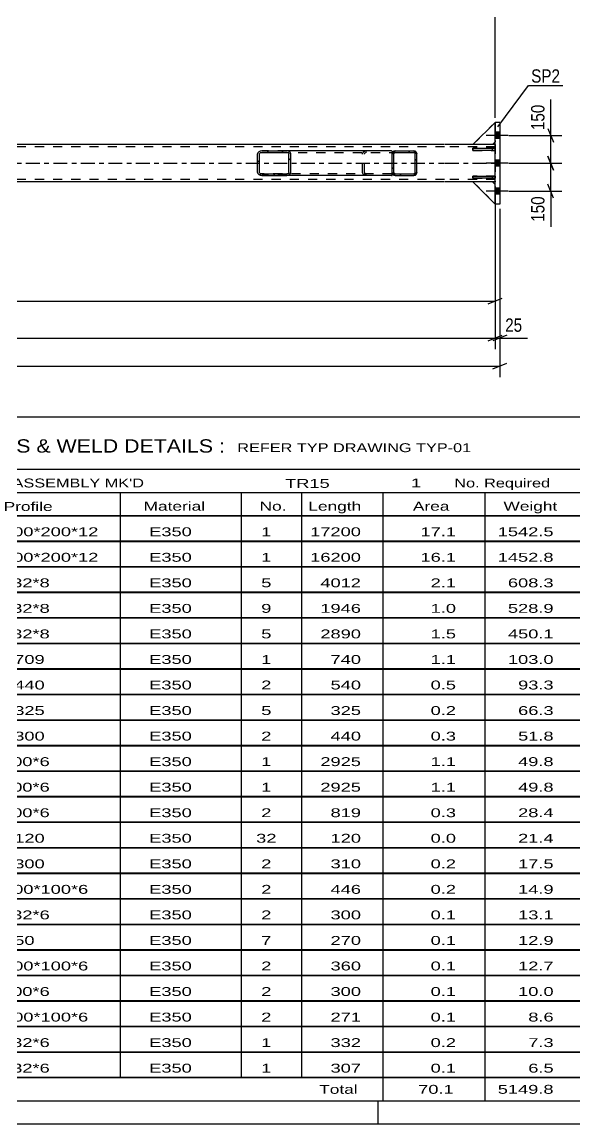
# Model space of a CAD drawing. Header units: millimetres. Extents: x -74 to 767, y -422 to 172.
# Drawn here: x 480 to 599, y -421.8 to -184.5 of the extents above; entities that cross this region are included whole.
import ezdxf

# ---------------------------------------------------------------- set-up
doc = ezdxf.new("R2010")
doc.units = ezdxf.units.MM
doc.linetypes.add('DXK_LINE_DOT2', pattern=[3.9198, 1.9599, -1.9599])
doc.linetypes.add('DXK_LINE_DOT3', pattern=[5.9187, 2.979, -0.9799, 0.9799, -0.9799])
doc.styles.add('Arial Narrow', font='ARIALN.TTF', dxfattribs={"height": 0.2})

# ---------------------------------------------------------------- blocks, each defined once
blk = doc.blocks.new('Unknown-389632863-1162')
at = {"color": 5, "linetype": 'Continuous'}
for p, q in [((-69.36, -416.78), (761.64, -416.78)), ((556.64, -421.78), (556.64, -416.78)), ((-74.36, -421.78), (766.64, -421.78))]:
    blk.add_line(p, q, dxfattribs=at)
blk = doc.blocks.new('Unknown-389632863-44793')
at = {"color": 7, "linetype": 'Continuous'}
for p, q in [((441.64, -269.53), (601.64, -269.53)), ((441.64, -280.78), (441.64, -269.53)), ((601.64, -269.53), (601.64, -280.78)), ((441.64, -280.78), (601.64, -280.78)), ((441.64, -280.78), (441.64, -285.78)), ((601.64, -280.78), (601.64, -285.78)), ((441.64, -285.78), (601.64, -285.78)), ((441.64, -285.78), (441.64, -290.78)), ((465.64, -285.78), (465.64, -290.78)), ((501.14, -285.78), (501.14, -290.78)), ((527.14, -285.78), (527.14, -290.78)), ((540.14, -285.78), (540.14, -290.78)), ((557.64, -285.78), (557.64, -290.78)), ((579.64, -285.78), (579.64, -290.78)), ((601.64, -285.78), (601.64, -290.78)), ((441.64, -290.78), (601.64, -290.78)), ((441.64, -290.83), (441.64, -296.23)), ((441.64, -290.83), (601.64, -290.83)), ((465.64, -290.78), (465.64, -296.28)), ((501.14, -290.78), (501.14, -296.28)), ((527.14, -290.78), (527.14, -296.28)), ((540.14, -290.78), (540.14, -296.28)), ((557.64, -290.78), (557.64, -296.28)), ((579.64, -290.78), (579.64, -296.28)), ((601.64, -290.83), (601.64, -296.23)), ((441.64, -296.23), (601.64, -296.23)), ((441.64, -296.33), (441.64, -301.73)), ((441.64, -296.33), (601.64, -296.33)), ((465.64, -296.28), (465.64, -301.78)), ((501.14, -296.28), (501.14, -301.78)), ((527.14, -296.28), (527.14, -301.78)), ((540.14, -296.28), (540.14, -301.78)), ((557.64, -296.28), (557.64, -301.78)), ((579.64, -296.28), (579.64, -301.78)), ((601.64, -296.33), (601.64, -301.73)), ((441.64, -301.73), (601.64, -301.73)), ((441.64, -301.83), (441.64, -307.23)), ((441.64, -301.83), (601.64, -301.83)), ((465.64, -301.78), (465.64, -307.28)), ((501.14, -301.78), (501.14, -307.28)), ((527.14, -301.78), (527.14, -307.28)), ((540.14, -301.78), (540.14, -307.28)), ((557.64, -301.78), (557.64, -307.28)), ((579.64, -301.78), (579.64, -307.28)), ((601.64, -301.83), (601.64, -307.23)), ((441.64, -307.23), (601.64, -307.23)), ((441.64, -307.33), (441.64, -312.73)), ((441.64, -307.33), (601.64, -307.33)), ((465.64, -307.28), (465.64, -312.78)), ((501.14, -307.28), (501.14, -312.78)), ((527.14, -307.28), (527.14, -312.78)), ((540.14, -307.28), (540.14, -312.78)), ((557.64, -307.28), (557.64, -312.78)), ((579.64, -307.28), (579.64, -312.78)), ((601.64, -307.33), (601.64, -312.73)), ((441.64, -312.73), (601.64, -312.73)), ((441.64, -312.83), (441.64, -318.23)), ((441.64, -312.83), (601.64, -312.83)), ((465.64, -312.78), (465.64, -318.28)), ((501.14, -312.78), (501.14, -318.28)), ((527.14, -312.78), (527.14, -318.28)), ((540.14, -312.78), (540.14, -318.28)), ((557.64, -312.78), (557.64, -318.28)), ((579.64, -312.78), (579.64, -318.28)), ((601.64, -312.83), (601.64, -318.23)), ((441.64, -318.23), (601.64, -318.23)), ((441.64, -318.33), (441.64, -323.73)), ((441.64, -318.33), (601.64, -318.33)), ((465.64, -318.28), (465.64, -323.78)), ((501.14, -318.28), (501.14, -323.78)), ((527.14, -318.28), (527.14, -323.78)), ((540.14, -318.28), (540.14, -323.78)), ((557.64, -318.28), (557.64, -323.78)), ((579.64, -318.28), (579.64, -323.78)), ((601.64, -318.33), (601.64, -323.73)), ((441.64, -323.73), (601.64, -323.73)), ((441.64, -323.83), (441.64, -329.23)), ((441.64, -323.83), (601.64, -323.83)), ((465.64, -323.78), (465.64, -329.28)), ((501.14, -323.78), (501.14, -329.28)), ((527.14, -323.78), (527.14, -329.28)), ((540.14, -323.78), (540.14, -329.28)), ((557.64, -323.78), (557.64, -329.28)), ((579.64, -323.78), (579.64, -329.28)), ((601.64, -323.83), (601.64, -329.23)), ((441.64, -329.23), (601.64, -329.23)), ((441.64, -329.33), (441.64, -334.73)), ((441.64, -329.33), (601.64, -329.33)), ((465.64, -329.28), (465.64, -334.78)), ((501.14, -329.28), (501.14, -334.78)), ((527.14, -329.28), (527.14, -334.78)), ((540.14, -329.28), (540.14, -334.78)), ((557.64, -329.28), (557.64, -334.78)), ((579.64, -329.28), (579.64, -334.78)), ((601.64, -329.33), (601.64, -334.73)), ((441.64, -334.73), (601.64, -334.73)), ((441.64, -334.83), (441.64, -340.23)), ((441.64, -334.83), (601.64, -334.83)), ((465.64, -334.78), (465.64, -340.28)), ((501.14, -334.78), (501.14, -340.28)), ((527.14, -334.78), (527.14, -340.28)), ((540.14, -334.78), (540.14, -340.28)), ((557.64, -334.78), (557.64, -340.28)), ((579.64, -334.78), (579.64, -340.28)), ((601.64, -334.83), (601.64, -340.23)), ((441.64, -340.23), (601.64, -340.23)), ((441.64, -340.33), (441.64, -345.73)), ((441.64, -340.33), (601.64, -340.33)), ((465.64, -340.28), (465.64, -345.78)), ((501.14, -340.28), (501.14, -345.78)), ((527.14, -340.28), (527.14, -345.78)), ((540.14, -340.28), (540.14, -345.78)), ((557.64, -340.28), (557.64, -345.78)), ((579.64, -340.28), (579.64, -345.78)), ((601.64, -340.33), (601.64, -345.73)), ((441.64, -345.73), (601.64, -345.73)), ((441.64, -345.83), (441.64, -351.23)), ((441.64, -345.83), (601.64, -345.83)), ((465.64, -345.78), (465.64, -351.28)), ((501.14, -345.78), (501.14, -351.28)), ((527.14, -345.78), (527.14, -351.28)), ((540.14, -345.78), (540.14, -351.28)), ((557.64, -345.78), (557.64, -351.28)), ((579.64, -345.78), (579.64, -351.28)), ((601.64, -345.83), (601.64, -351.23)), ((441.64, -351.23), (601.64, -351.23)), ((441.64, -351.33), (441.64, -356.73)), ((441.64, -351.33), (601.64, -351.33)), ((465.64, -351.28), (465.64, -356.78)), ((501.14, -351.28), (501.14, -356.78)), ((527.14, -351.28), (527.14, -356.78)), ((540.14, -351.28), (540.14, -356.78)), ((557.64, -351.28), (557.64, -356.78)), ((579.64, -351.28), (579.64, -356.78)), ((601.64, -351.33), (601.64, -356.73)), ((441.64, -356.73), (601.64, -356.73)), ((441.64, -356.83), (441.64, -362.23)), ((441.64, -356.83), (601.64, -356.83)), ((465.64, -356.78), (465.64, -362.28)), ((501.14, -356.78), (501.14, -362.28)), ((527.14, -356.78), (527.14, -362.28)), ((540.14, -356.78), (540.14, -362.28)), ((557.64, -356.78), (557.64, -362.28)), ((579.64, -356.78), (579.64, -362.28)), ((601.64, -356.83), (601.64, -362.23)), ((441.64, -362.23), (601.64, -362.23)), ((441.64, -362.33), (441.64, -367.73)), ((441.64, -362.33), (601.64, -362.33)), ((465.64, -362.28), (465.64, -367.78)), ((501.14, -362.28), (501.14, -367.78)), ((527.14, -362.28), (527.14, -367.78)), ((540.14, -362.28), (540.14, -367.78)), ((557.64, -362.28), (557.64, -367.78)), ((579.64, -362.28), (579.64, -367.78)), ((601.64, -362.33), (601.64, -367.73)), ((441.64, -367.73), (601.64, -367.73)), ((441.64, -367.83), (441.64, -373.23)), ((441.64, -367.83), (601.64, -367.83)), ((465.64, -367.78), (465.64, -373.28)), ((501.14, -367.78), (501.14, -373.28)), ((527.14, -367.78), (527.14, -373.28)), ((540.14, -367.78), (540.14, -373.28)), ((557.64, -367.78), (557.64, -373.28)), ((579.64, -367.78), (579.64, -373.28)), ((601.64, -367.83), (601.64, -373.23)), ((441.64, -373.23), (601.64, -373.23)), ((441.64, -373.33), (441.64, -378.73)), ((441.64, -373.33), (601.64, -373.33)), ((465.64, -373.28), (465.64, -378.78)), ((501.14, -373.28), (501.14, -378.78)), ((527.14, -373.28), (527.14, -378.78)), ((540.14, -373.28), (540.14, -378.78)), ((557.64, -373.28), (557.64, -378.78)), ((579.64, -373.28), (579.64, -378.78)), ((601.64, -373.33), (601.64, -378.73)), ((441.64, -378.73), (601.64, -378.73)), ((441.64, -378.83), (441.64, -384.23)), ((441.64, -378.83), (601.64, -378.83)), ((465.64, -378.78), (465.64, -384.28)), ((501.14, -378.78), (501.14, -384.28)), ((527.14, -378.78), (527.14, -384.28)), ((540.14, -378.78), (540.14, -384.28)), ((557.64, -378.78), (557.64, -384.28)), ((579.64, -378.78), (579.64, -384.28)), ((601.64, -378.83), (601.64, -384.23)), ((441.64, -384.23), (601.64, -384.23)), ((441.64, -384.33), (441.64, -389.73)), ((441.64, -384.33), (601.64, -384.33)), ((465.64, -384.28), (465.64, -389.78)), ((501.14, -384.28), (501.14, -389.78)), ((527.14, -384.28), (527.14, -389.78)), ((540.14, -384.28), (540.14, -389.78)), ((557.64, -384.28), (557.64, -389.78)), ((579.64, -384.28), (579.64, -389.78)), ((601.64, -384.33), (601.64, -389.73)), ((441.64, -389.73), (601.64, -389.73)), ((441.64, -389.83), (441.64, -395.23)), ((441.64, -389.83), (601.64, -389.83)), ((465.64, -389.78), (465.64, -395.28)), ((501.14, -389.78), (501.14, -395.28)), ((527.14, -389.78), (527.14, -395.28)), ((540.14, -389.78), (540.14, -395.28)), ((557.64, -389.78), (557.64, -395.28)), ((579.64, -389.78), (579.64, -395.28)), ((601.64, -389.83), (601.64, -395.23)), ((441.64, -395.23), (601.64, -395.23)), ((441.64, -395.33), (441.64, -400.73)), ((441.64, -395.33), (601.64, -395.33)), ((465.64, -395.28), (465.64, -400.78)), ((501.14, -395.28), (501.14, -400.78)), ((527.14, -395.28), (527.14, -400.78)), ((540.14, -395.28), (540.14, -400.78)), ((557.64, -395.28), (557.64, -400.78)), ((579.64, -395.28), (579.64, -400.78)), ((601.64, -395.33), (601.64, -400.73)), ((441.64, -400.73), (601.64, -400.73)), ((441.64, -400.83), (441.64, -406.23)), ((441.64, -400.83), (601.64, -400.83)), ((465.64, -400.78), (465.64, -406.28)), ((501.14, -400.78), (501.14, -406.28)), ((527.14, -400.78), (527.14, -406.28)), ((540.14, -400.78), (540.14, -406.28)), ((557.64, -400.78), (557.64, -406.28)), ((579.64, -400.78), (579.64, -406.28)), ((601.64, -400.83), (601.64, -406.23)), ((441.64, -406.23), (601.64, -406.23)), ((441.64, -406.33), (441.64, -411.73)), ((441.64, -406.33), (601.64, -406.33)), ((465.64, -406.28), (465.64, -411.78)), ((501.14, -406.28), (501.14, -411.78)), ((527.14, -406.28), (527.14, -411.78)), ((540.14, -406.28), (540.14, -411.78)), ((557.64, -406.28), (557.64, -411.78)), ((579.64, -406.28), (579.64, -411.78)), ((601.64, -406.33), (601.64, -411.73)), ((441.64, -411.73), (601.64, -411.73)), ((441.64, -411.78), (601.64, -411.78)), ((441.64, -411.78), (441.64, -416.78)), ((557.64, -411.78), (557.64, -416.78)), ((579.64, -411.78), (579.64, -416.78)), ((601.64, -411.78), (601.64, -416.78)), ((441.64, -416.78), (601.64, -416.78))]:
    blk.add_line(p, q, dxfattribs=at)
at = {"color": 7, "style": 'Arial Narrow'}
for s, height, width, p in [('GENERAL NOTES & WELD DETAILS :', 2.8633, 1.4, (442.79, -277.22)), ('REFER TYP DRAWING TYP-01', 1.9089, 1.6, (526.34, -277.12)), ("MATERIAL LIST FOR ASSEMBLY MK'D", 1.9089, 1.6, (442.79, -284.72)), ('TR15', 1.909, 1.794707, (536.63, -284.81)), ('1', 1.91, 1.794707, (563.72, -284.72)), ('No. Required', 1.9089, 1.6, (573.05, -284.72)), ('Mark', 1.909, 1.7, (442.97, -289.78)), ('Profile', 1.909, 1.7, (476.05, -289.78)), ('Material', 1.909, 1.7, (506.18, -289.72)), ('No.', 1.909, 1.7, (531.14, -289.72)), ('Length', 1.909, 1.7, (541.64, -289.72)), ('Area', 1.909, 1.7, (564.14, -289.72)), ('Weight', 1.909, 1.7, (583.64, -289.72))]:
    blk.add_text(s, height=height, dxfattribs=dict(at, width=width)).set_placement(p)
at = {"color": 7, "linetype": 'Continuous', "style": 'Arial Narrow'}
for s, height, width, p in [('BC108', 1.909, 1.794707, (443.14, -295.22)), ('RHS300*200*12', 1.9089, 1.794707, (467.64, -295.22)), ('E350', 1.909, 1.794707, (507.38, -295.22)), ('1', 1.91, 1.794707, (531.49, -295.22)), ('17200', 1.909, 1.794707, (542.03, -295.22)), ('17.1', 1.909, 1.794707, (565.77, -295.22)), ('1542.5', 1.909, 1.794707, (582.4, -295.22)), ('TR15', 1.909, 1.794707, (443.14, -300.72)), ('RHS300*200*12', 1.9089, 1.794707, (467.64, -300.72)), ('E350', 1.909, 1.794707, (507.38, -300.72)), ('1', 1.91, 1.794707, (531.49, -300.72)), ('16200', 1.909, 1.794707, (542.03, -300.72)), ('16.1', 1.909, 1.794707, (565.77, -300.72)), ('1452.8', 1.909, 1.794707, (582.4, -300.72)), ('M28', 1.909, 1.794707, (443.14, -306.22)), ('SHS132*8', 1.909, 1.794707, (467.64, -306.22)), ('E350', 1.909, 1.794707, (507.38, -306.22)), ('5', 1.91, 1.794707, (531.49, -306.22)), ('4012', 1.909, 1.794707, (544.22, -306.22)), ('2.1', 1.909, 1.794707, (567.95, -306.22)), ('608.3', 1.909, 1.794707, (584.59, -306.22)), ('M29', 1.909, 1.794707, (443.14, -311.72)), ('SHS132*8', 1.909, 1.794707, (467.64, -311.72)), ('E350', 1.909, 1.794707, (507.38, -311.72)), ('9', 1.91, 1.794707, (531.49, -311.72)), ('1946', 1.909, 1.794707, (544.22, -311.72)), ('1.0', 1.909, 1.794707, (567.95, -311.72)), ('528.9', 1.909, 1.794707, (584.59, -311.72)), ('M190', 1.909, 1.794707, (443.14, -317.22)), ('SHS132*8', 1.909, 1.794707, (467.64, -317.22)), ('E350', 1.909, 1.794707, (507.38, -317.22)), ('5', 1.91, 1.794707, (531.49, -317.22)), ('2890', 1.909, 1.794707, (544.22, -317.22)), ('1.5', 1.909, 1.794707, (567.95, -317.22)), ('450.1', 1.909, 1.794707, (584.59, -317.22)), ('P27', 1.909, 1.794707, (443.14, -322.72)), ('PL25*709', 1.909, 1.794707, (467.64, -322.72)), ('E350', 1.909, 1.794707, (507.38, -322.72)), ('1', 1.91, 1.794707, (531.49, -322.72)), ('740', 1.909, 1.794707, (546.41, -322.72)), ('1.1', 1.909, 1.794707, (567.95, -322.72)), ('103.0', 1.909, 1.794707, (584.59, -322.72)), ('SP2', 1.909, 1.794707, (443.14, -328.22)), ('PL25*440', 1.909, 1.794707, (467.64, -328.22)), ('E350', 1.909, 1.794707, (507.38, -328.22)), ('2', 1.91, 1.794707, (531.49, -328.22)), ('540', 1.909, 1.794707, (546.41, -328.22)), ('0.5', 1.909, 1.794707, (567.95, -328.22)), ('93.3', 1.909, 1.794707, (586.78, -328.22)), ('SP4', 1.909, 1.794707, (443.14, -333.72)), ('PL16*325', 1.909, 1.794707, (467.64, -333.72)), ('E350', 1.909, 1.794707, (507.38, -333.72)), ('5', 1.91, 1.794707, (531.49, -333.72)), ('325', 1.909, 1.794707, (546.41, -333.72)), ('0.2', 1.909, 1.794707, (567.95, -333.72)), ('66.3', 1.909, 1.794707, (586.78, -333.72)), ('SP1', 1.909, 1.794707, (443.14, -339.22)), ('PL25*300', 1.909, 1.794707, (467.64, -339.22)), ('E350', 1.909, 1.794707, (507.38, -339.22)), ('2', 1.91, 1.794707, (531.49, -339.22)), ('440', 1.909, 1.794707, (546.41, -339.22)), ('0.3', 1.909, 1.794707, (567.95, -339.22)), ('51.8', 1.909, 1.794707, (586.78, -339.22)), ('M1285', 1.909, 1.794707, (443.14, -344.72)), ('SHS100*6', 1.909, 1.794707, (467.64, -344.72)), ('E350', 1.909, 1.794707, (507.38, -344.72)), ('1', 1.91, 1.794707, (531.49, -344.72)), ('2925', 1.909, 1.794707, (544.22, -344.72)), ('1.1', 1.909, 1.794707, (567.95, -344.72)), ('49.8', 1.909, 1.794707, (586.78, -344.72)), ('M1297', 1.909, 1.794707, (443.14, -350.22)), ('SHS100*6', 1.909, 1.794707, (467.64, -350.22)), ('E350', 1.909, 1.794707, (507.38, -350.22)), ('1', 1.91, 1.794707, (531.49, -350.22)), ('2925', 1.909, 1.794707, (544.22, -350.22)), ('1.1', 1.909, 1.794707, (567.95, -350.22)), ('49.8', 1.909, 1.794707, (586.78, -350.22)), ('TC548', 1.909, 1.794707, (443.14, -355.72)), ('SHS100*6', 1.909, 1.794707, (467.64, -355.72)), ('E350', 1.909, 1.794707, (507.38, -355.72)), ('2', 1.91, 1.794707, (531.49, -355.72)), ('819', 1.909, 1.794707, (546.41, -355.72)), ('0.3', 1.909, 1.794707, (567.95, -355.72)), ('28.4', 1.909, 1.794707, (586.78, -355.72)), ('ST4', 1.909, 1.794707, (443.14, -361.22)), ('PL12*120', 1.909, 1.794707, (467.64, -361.22)), ('E350', 1.909, 1.794707, (507.38, -361.22)), ('32', 1.909, 1.794707, (530.4, -361.22)), ('120', 1.909, 1.794707, (546.41, -361.22)), ('0.0', 1.909, 1.794707, (567.95, -361.22)), ('21.4', 1.909, 1.794707, (586.78, -361.22)), ('PL581', 1.909, 1.794707, (443.14, -366.72)), ('PL12*300', 1.909, 1.794707, (467.64, -366.72)), ('E350', 1.909, 1.794707, (507.38, -366.72)), ('2', 1.91, 1.794707, (531.49, -366.72)), ('310', 1.909, 1.794707, (546.41, -366.72)), ('0.2', 1.909, 1.794707, (567.95, -366.72)), ('17.5', 1.909, 1.794707, (586.78, -366.72)), ('M1487', 1.909, 1.794707, (443.14, -372.22)), ('RHS100*100*6', 1.9089, 1.794707, (467.64, -372.22)), ('E350', 1.909, 1.794707, (507.38, -372.22)), ('2', 1.91, 1.794707, (531.49, -372.22)), ('446', 1.909, 1.794707, (546.41, -372.22)), ('0.2', 1.909, 1.794707, (567.95, -372.22)), ('14.9', 1.909, 1.794707, (586.78, -372.22)), ('BC35', 1.909, 1.794707, (443.14, -377.72)), ('SHS132*6', 1.909, 1.794707, (467.64, -377.72)), ('E350', 1.909, 1.794707, (507.38, -377.72)), ('2', 1.91, 1.794707, (531.49, -377.72)), ('300', 1.909, 1.794707, (546.41, -377.72)), ('0.1', 1.909, 1.794707, (567.95, -377.72)), ('13.1', 1.909, 1.794707, (586.78, -377.72)), ('ST20', 1.909, 1.794707, (443.14, -383.22)), ('PL8*150', 1.909, 1.794707, (467.64, -383.22)), ('E350', 1.909, 1.794707, (507.38, -383.22)), ('7', 1.91, 1.794707, (531.49, -383.22)), ('270', 1.909, 1.794707, (546.41, -383.22)), ('0.1', 1.909, 1.794707, (567.95, -383.22)), ('12.9', 1.909, 1.794707, (586.78, -383.22)), ('M1485', 1.909, 1.794707, (443.14, -388.72)), ('RHS100*100*6', 1.9089, 1.794707, (467.64, -388.72)), ('E350', 1.909, 1.794707, (507.38, -388.72)), ('2', 1.91, 1.794707, (531.49, -388.72)), ('360', 1.909, 1.794707, (546.41, -388.72)), ('0.1', 1.909, 1.794707, (567.95, -388.72)), ('12.7', 1.909, 1.794707, (586.78, -388.72)), ('TC45', 1.909, 1.794707, (443.14, -394.22)), ('SHS100*6', 1.909, 1.794707, (467.64, -394.22)), ('E350', 1.909, 1.794707, (507.38, -394.22)), ('2', 1.91, 1.794707, (531.49, -394.22)), ('300', 1.909, 1.794707, (546.41, -394.22)), ('0.1', 1.909, 1.794707, (567.95, -394.22)), ('10.0', 1.909, 1.794707, (586.78, -394.22)), ('M1436', 1.909, 1.794707, (443.14, -399.72)), ('RHS100*100*6', 1.9089, 1.794707, (467.64, -399.72)), ('E350', 1.909, 1.794707, (507.38, -399.72)), ('2', 1.91, 1.794707, (531.49, -399.72)), ('271', 1.909, 1.794707, (546.41, -399.72)), ('0.1', 1.909, 1.794707, (567.95, -399.72)), ('8.6', 1.909, 1.794707, (588.97, -399.72)), ('BC149', 1.909, 1.794707, (443.14, -405.22)), ('SHS132*6', 1.909, 1.794707, (467.64, -405.22)), ('E350', 1.909, 1.794707, (507.38, -405.22)), ('1', 1.91, 1.794707, (531.49, -405.22)), ('332', 1.909, 1.794707, (546.41, -405.22)), ('0.2', 1.909, 1.794707, (567.95, -405.22)), ('7.3', 1.909, 1.794707, (588.97, -405.22)), ('BC150', 1.909, 1.794707, (443.14, -410.72)), ('SHS132*6', 1.909, 1.794707, (467.64, -410.72)), ('E350', 1.909, 1.794707, (507.38, -410.72)), ('1', 1.91, 1.794707, (531.49, -410.72)), ('307', 1.909, 1.794707, (546.41, -410.72)), ('0.1', 1.909, 1.794707, (567.95, -410.72)), ('6.5', 1.909, 1.794707, (588.97, -410.72)), ('Total', 1.909, 1.7, (543.97, -415.28)), ('70.1', 1.909, 1.794707, (565.28, -415.28)), ('5149.8', 1.909, 1.794707, (582.4, -415.28))]:
    blk.add_text(s, height=height, dxfattribs=dict(at, width=width)).set_placement(p)
blk = doc.blocks.new('Part-389632863-19082 - 19064')
at = {"linetype": 'Continuous'}
h = blk.add_hatch(dxfattribs=at)
h.set_pattern_fill('', scale=0.7, style=0, pattern_type=0)
h.set_pattern_definition([(45, (564.5793, -217.4973), (-1.57154, 1.57154), [])])
h.paths.add_polyline_path([(564.33, -217.55), (564.58, -217.5), (564.79, -217.36), (564.93, -217.15), (564.97, -216.91), (564.97, -212.91), (564.93, -212.66), (564.79, -212.45), (564.58, -212.31), (564.33, -212.27), (560.33, -212.27), (560.09, -212.31), (559.88, -212.45), (559.74, -212.66), (559.69, -212.91), (559.69, -216.91), (559.74, -217.15), (559.88, -217.36), (560.09, -217.5), (560.33, -217.55)])
h.paths.add_polyline_path([(560.21, -217.2), (560.11, -217.13), (560.04, -217.03), (560.01, -216.91), (560.01, -212.91), (560.04, -212.78), (560.11, -212.68), (560.21, -212.61), (560.33, -212.59), (564.33, -212.59), (564.46, -212.61), (564.56, -212.68), (564.63, -212.78), (564.65, -212.91), (564.65, -216.91), (564.63, -217.03), (564.56, -217.13), (564.46, -217.2), (564.33, -217.23), (560.33, -217.23)])
at = {"color": 7, "linetype": 'DXK_LINE_DOT2'}
for p, q in [((559.69, -212.91), (559.74, -212.66)), ((559.69, -216.91), (559.69, -212.91)), ((560.04, -212.78), (560.01, -212.91)), ((560.01, -216.91), (560.01, -212.91)), ((560.09, -212.31), (560.33, -212.27)), ((560.33, -212.59), (560.21, -212.61)), ((560.33, -212.27), (564.33, -212.27)), ((560.33, -212.59), (564.33, -212.59)), ((564.33, -212.27), (564.58, -212.31)), ((564.46, -212.61), (564.33, -212.59)), ((564.65, -212.91), (564.63, -212.78)), ((564.65, -216.91), (564.65, -212.91)), ((564.93, -212.66), (564.97, -212.91)), ((564.97, -216.91), (564.97, -212.91)), ((559.74, -217.15), (559.69, -216.91)), ((560.01, -216.91), (560.04, -217.03)), ((560.33, -217.55), (560.09, -217.5)), ((560.21, -217.2), (560.33, -217.23)), ((560.33, -217.23), (564.33, -217.23)), ((560.33, -217.55), (564.33, -217.55)), ((564.33, -217.23), (564.46, -217.2)), ((564.58, -217.5), (564.33, -217.55)), ((564.63, -217.03), (564.65, -216.91)), ((564.97, -216.91), (564.93, -217.15))]:
    blk.add_line(p, q, dxfattribs=at)
at = {"color": 2, "linetype": 'Continuous'}
for p, q in [((559.74, -212.66), (559.69, -212.91)), ((559.69, -216.91), (559.69, -212.91)), ((560.01, -212.91), (560.04, -212.78)), ((560.01, -216.91), (560.01, -212.91)), ((560.33, -212.27), (560.09, -212.31)), ((560.21, -212.61), (560.33, -212.59)), ((560.33, -212.27), (564.33, -212.27)), ((560.33, -212.59), (564.33, -212.59)), ((564.58, -212.31), (564.33, -212.27)), ((564.33, -212.59), (564.46, -212.61)), ((564.63, -212.78), (564.65, -212.91)), ((564.65, -216.91), (564.65, -212.91)), ((564.97, -212.91), (564.93, -212.66)), ((564.97, -216.91), (564.97, -212.91)), ((559.69, -216.91), (559.74, -217.15)), ((560.04, -217.03), (560.01, -216.91)), ((560.09, -217.5), (560.33, -217.55)), ((560.33, -217.23), (560.21, -217.2)), ((560.33, -217.23), (564.33, -217.23)), ((560.33, -217.55), (564.33, -217.55)), ((564.46, -217.2), (564.33, -217.23)), ((564.33, -217.55), (564.58, -217.5)), ((564.65, -216.91), (564.63, -217.03)), ((564.93, -217.15), (564.97, -216.91))]:
    blk.add_line(p, q, dxfattribs=at)
at = {"color": 7, "linetype": 'DXK_LINE_DOT2'}
for centre, radius, start, end in [((560.33, -212.91), 0.64, 112.5, 157.5), ((560.33, -212.91), 0.32, 112.5, 157.5), ((564.33, -212.91), 0.32, 22.5, 67.5), ((564.33, -212.91), 0.64, 22.5, 67.5), ((560.33, -216.91), 0.64, 202.5, 247.5), ((560.33, -216.91), 0.32, 202.5, 247.5), ((564.33, -216.91), 0.32, 292.5, 337.5), ((564.33, -216.91), 0.64, 292.5, 337.5)]:
    blk.add_arc(centre, radius, start, end, dxfattribs=at)
at = {"color": 2, "linetype": 'Continuous'}
for centre, radius, start, end in [((560.33, -212.91), 0.64, 112.5, 157.5), ((560.33, -212.91), 0.32, 112.5, 157.5), ((564.33, -212.91), 0.32, 22.5, 67.5), ((564.33, -212.91), 0.64, 22.5, 67.5), ((560.33, -216.91), 0.64, 202.5, 247.5), ((560.33, -216.91), 0.32, 202.5, 247.5), ((564.33, -216.91), 0.32, 292.5, 337.5), ((564.33, -216.91), 0.64, 292.5, 337.5)]:
    blk.add_arc(centre, radius, start, end, dxfattribs=at)
blk = doc.blocks.new('Part-389632863-19151 - 19064')
at = {"color": 2, "linetype": 'Continuous'}
for p, q in [((570.97, -210.91), (-35.2, -210.91)), ((577.07, -210.91), (571.07, -210.91)), ((581.87, -210.91), (581.27, -210.91)), ((570.97, -218.91), (447.67, -218.91)), ((577.07, -218.91), (571.07, -218.91)), ((581.87, -218.91), (581.27, -218.91))]:
    blk.add_line(p, q, dxfattribs=at)
at = {"color": 7, "linetype": 'DXK_LINE_DOT2'}
for p, q in [((581.27, -210.91), (577.07, -210.91)), ((581.87, -210.91), (581.87, -218.91)), ((570.97, -211.39), (-40, -211.39)), ((581.87, -211.39), (571.07, -211.39)), ((570.97, -218.43), (-40, -218.43)), ((581.87, -218.43), (571.07, -218.43)), ((581.27, -218.91), (577.07, -218.91))]:
    blk.add_line(p, q, dxfattribs=at)
at = {"color": 7, "linetype": 'DXK_LINE_DOT3'}
for p, q in [((-40, -214.91), (570.97, -214.91)), ((571.07, -214.91), (581.87, -214.91))]:
    blk.add_line(p, q, dxfattribs=at)
blk = doc.blocks.new('Part-389632863-19088 - 19064')
at = {"linetype": 'Continuous'}
h = blk.add_hatch(dxfattribs=at)
h.set_pattern_fill('', scale=0.7, style=0, pattern_type=0)
h.set_pattern_definition([(45, (537.3395, -217.4973), (-1.57154, 1.57154), [])])
h.paths.add_polyline_path([(537.01, -217.55), (537.34, -217.5), (537.62, -217.36), (537.81, -217.15), (537.87, -216.91), (537.87, -212.91), (537.81, -212.66), (537.62, -212.45), (537.34, -212.31), (537.01, -212.27), (531.59, -212.27), (531.26, -212.31), (530.97, -212.45), (530.79, -212.66), (530.72, -212.91), (530.72, -216.91), (530.79, -217.15), (530.97, -217.36), (531.26, -217.5), (531.59, -217.55)])
h.paths.add_polyline_path([(531.42, -217.2), (531.28, -217.13), (531.19, -217.03), (531.15, -216.91), (531.15, -212.91), (531.19, -212.78), (531.28, -212.68), (531.42, -212.61), (531.59, -212.59), (537.01, -212.59), (537.17, -212.61), (537.31, -212.68), (537.41, -212.78), (537.44, -212.91), (537.44, -216.91), (537.41, -217.03), (537.31, -217.13), (537.17, -217.2), (537.01, -217.23), (531.59, -217.23)])
at = {"color": 2, "linetype": 'Continuous'}
for p, q in [((530.79, -212.66), (530.72, -212.91)), ((530.72, -216.91), (530.72, -212.91)), ((531.15, -212.91), (531.19, -212.78)), ((531.15, -216.91), (531.15, -212.91)), ((531.59, -212.27), (531.26, -212.31)), ((531.42, -212.61), (531.59, -212.59)), ((531.59, -212.27), (537.01, -212.27)), ((531.59, -212.59), (537.01, -212.59)), ((559.56, -212.27), (537.01, -212.27)), ((537.34, -212.31), (537.01, -212.27)), ((537.01, -212.59), (537.17, -212.61)), ((537.41, -212.78), (537.44, -212.91)), ((537.44, -216.91), (537.44, -212.91)), ((537.87, -212.91), (537.81, -212.66)), ((537.87, -216.91), (537.87, -212.91)), ((559.56, -212.27), (559.69, -212.29)), ((559.69, -212.29), (559.69, -212.31)), ((559.69, -212.31), (559.69, -212.45)), ((559.69, -212.45), (559.69, -212.91)), ((530.72, -216.91), (530.79, -217.15)), ((531.19, -217.03), (531.15, -216.91)), ((531.26, -217.5), (531.59, -217.55)), ((531.59, -217.23), (531.42, -217.2)), ((531.59, -217.23), (537.01, -217.23)), ((531.59, -217.55), (537.01, -217.55)), ((537.17, -217.2), (537.01, -217.23)), ((537.01, -217.55), (537.34, -217.5)), ((559.56, -217.55), (537.01, -217.55)), ((537.44, -216.91), (537.41, -217.03)), ((537.81, -217.15), (537.87, -216.91)), ((559.56, -217.55), (559.69, -217.53)), ((559.69, -217.53), (559.69, -216.91))]:
    blk.add_line(p, q, dxfattribs=at)
at = {"color": 7, "linetype": 'DXK_LINE_DOT2'}
for p, q in [((537.01, -212.27), (531.59, -212.27)), ((531.59, -212.59), (559.56, -212.59)), ((553.27, -212.91), (553.34, -212.66)), ((553.27, -216.91), (553.27, -212.91)), ((553.74, -212.78), (553.7, -212.91)), ((553.7, -216.91), (553.7, -212.91)), ((553.81, -212.31), (554.14, -212.27)), ((554.14, -212.59), (553.97, -212.61)), ((559.56, -212.59), (559.69, -212.61)), ((559.69, -212.29), (559.69, -212.29)), ((559.69, -212.45), (559.69, -212.61)), ((559.69, -216.91), (559.69, -212.66)), ((559.56, -217.23), (531.59, -217.23)), ((537.01, -217.55), (531.59, -217.55)), ((553.34, -217.15), (553.27, -216.91)), ((553.7, -216.91), (553.74, -217.03)), ((554.14, -217.55), (553.81, -217.5)), ((553.97, -217.2), (554.14, -217.23)), ((559.56, -217.23), (559.69, -217.21))]:
    blk.add_line(p, q, dxfattribs=at)
at = {"color": 2, "linetype": 'Continuous'}
for centre, radius, start, end in [((531.46, -213.08), 0.792, 104.8339, 148.022), ((531.52, -212.99), 0.396, 104.8339, 148.022), ((537.07, -212.99), 0.396, 31.978, 75.1661), ((537.14, -213.08), 0.792, 31.978, 75.1661), ((531.46, -216.73), 0.792, 211.978, 255.1661), ((531.52, -216.82), 0.396, 211.978, 255.1661), ((537.07, -216.82), 0.396, 284.8339, 328.022), ((537.14, -216.73), 0.792, 284.8339, 328.022)]:
    blk.add_arc(centre, radius, start, end, dxfattribs=at)
at = {"color": 7, "linetype": 'DXK_LINE_DOT2'}
for centre, radius, start, end in [((554.01, -213.08), 0.792, 104.8339, 148.022), ((554.07, -212.99), 0.396, 104.8339, 148.022), ((554.01, -216.73), 0.792, 211.978, 255.1661), ((554.07, -216.82), 0.396, 211.978, 255.1661)]:
    blk.add_arc(centre, radius, start, end, dxfattribs=at)
blk = doc.blocks.new('Part-389632863-19089 - 19064')
at = {"color": 2, "linetype": 'Continuous'}
for p, q in [((581.87, -223.71), (581.87, -206.11)), ((582.87, -206.11), (581.87, -206.11)), ((582.87, -206.11), (582.87, -223.71)), ((582.87, -223.71), (581.87, -223.71))]:
    blk.add_line(p, q, dxfattribs=at)
blk = doc.blocks.new('Part-389632863-19093 - 19064')
at = {"color": 7, "linetype": 'DXK_LINE_DOT2'}
for p, q in [((581.27, -218.91), (577.07, -218.91)), ((577.07, -218.91), (581.87, -223.71)), ((581.87, -219.51), (581.27, -218.91)), ((581.87, -223.71), (581.87, -219.51))]:
    blk.add_line(p, q, dxfattribs=at)
blk = doc.blocks.new('Part-389632863-19094 - 19064')
at = {"color": 2, "linetype": 'Continuous'}
for p, q in [((581.27, -218.91), (577.07, -218.91)), ((577.07, -218.91), (581.87, -223.71)), ((581.87, -219.51), (581.27, -218.91))]:
    blk.add_line(p, q, dxfattribs=at)
at = {"color": 7, "linetype": 'DXK_LINE_DOT2'}
blk.add_line((581.87, -223.71), (581.87, -219.51), dxfattribs=at)
blk = doc.blocks.new('Part-389632863-19095 - 19064')
at = {"color": 7, "linetype": 'DXK_LINE_DOT2'}
for p, q in [((581.27, -218.91), (577.07, -218.91)), ((577.07, -218.91), (581.87, -223.71)), ((581.87, -219.51), (581.27, -218.91)), ((581.87, -223.71), (581.87, -219.51))]:
    blk.add_line(p, q, dxfattribs=at)
blk = doc.blocks.new('Part-389632863-19096 - 19064')
at = {"color": 7, "linetype": 'DXK_LINE_DOT2'}
for p, q in [((577.07, -210.91), (581.87, -206.11)), ((581.87, -206.11), (581.87, -210.31)), ((581.27, -210.91), (577.07, -210.91)), ((581.87, -210.31), (581.27, -210.91))]:
    blk.add_line(p, q, dxfattribs=at)
blk = doc.blocks.new('Part-389632863-19097 - 19064')
at = {"color": 2, "linetype": 'Continuous'}
for p, q in [((577.07, -210.91), (581.87, -206.11)), ((581.27, -210.91), (577.07, -210.91)), ((581.87, -210.31), (581.27, -210.91))]:
    blk.add_line(p, q, dxfattribs=at)
at = {"color": 7, "linetype": 'DXK_LINE_DOT2'}
blk.add_line((581.87, -210.31), (581.87, -206.11), dxfattribs=at)
blk = doc.blocks.new('Part-389632863-19098 - 19064')
at = {"color": 7, "linetype": 'DXK_LINE_DOT2'}
for p, q in [((577.07, -210.91), (581.87, -206.11)), ((581.87, -206.11), (581.87, -210.31)), ((581.27, -210.91), (577.07, -210.91)), ((581.87, -210.31), (581.27, -210.91))]:
    blk.add_line(p, q, dxfattribs=at)
blk = doc.blocks.new('Part-389632863-19099 - 19064')
at = {"color": 7, "linetype": 'DXK_LINE_DOT2'}
for p, q in [((581.87, -211.67), (577.07, -211.67)), ((577.07, -211.67), (577.07, -212.15)), ((577.07, -212.15), (581.87, -212.15)), ((581.27, -212.15), (581.27, -211.67)), ((581.87, -212.15), (581.87, -211.67))]:
    blk.add_line(p, q, dxfattribs=at)
blk = doc.blocks.new('Part-389632863-19100 - 19064')
at = {"color": 7, "linetype": 'DXK_LINE_DOT2'}
for p, q in [((581.87, -217.67), (577.07, -217.67)), ((577.07, -217.67), (577.07, -218.15)), ((577.07, -218.15), (581.87, -218.15)), ((581.27, -218.15), (581.27, -217.67)), ((581.87, -218.15), (581.87, -217.67))]:
    blk.add_line(p, q, dxfattribs=at)
blk = doc.blocks.new('Part-389632863-19101 - 19064')
at = {"color": 2, "linetype": 'Continuous'}
for p, q in [((577.07, -212.15), (577.07, -211.67)), ((577.07, -211.67), (581.87, -211.67)), ((581.87, -212.15), (577.07, -212.15)), ((581.87, -211.67), (581.87, -212.15))]:
    blk.add_line(p, q, dxfattribs=at)
at = {"color": 7, "linetype": 'DXK_LINE_DOT2'}
blk.add_line((581.27, -212.15), (581.27, -211.67), dxfattribs=at)
blk = doc.blocks.new('Part-389632863-19102 - 19064')
at = {"color": 2, "linetype": 'Continuous'}
for p, q in [((577.07, -218.15), (577.07, -217.67)), ((577.07, -217.67), (581.87, -217.67)), ((581.87, -218.15), (577.07, -218.15)), ((581.87, -217.67), (581.87, -218.15))]:
    blk.add_line(p, q, dxfattribs=at)
at = {"color": 7, "linetype": 'DXK_LINE_DOT2'}
blk.add_line((581.27, -218.15), (581.27, -217.67), dxfattribs=at)
blk = doc.blocks.new('Bolt-389632863-19185 - 19064')
at = {"linetype": 'Continuous'}
for points in [[(581.87, -208.25), (581.87, -209.57), (582.87, -209.57), (582.87, -208.25)], [(581.87, -208.25), (581.87, -209.57), (582.87, -209.57), (582.87, -208.25)], [(581.87, -208.25), (581.87, -209.57), (582.87, -209.57), (582.87, -208.25)], [(581.87, -208.25), (581.87, -209.57), (582.87, -209.57), (582.87, -208.25)], [(581.87, -214.25), (581.87, -215.57), (582.87, -215.57), (582.87, -214.25)], [(581.87, -214.25), (581.87, -215.57), (582.87, -215.57), (582.87, -214.25)], [(581.87, -220.25), (581.87, -221.57), (582.87, -221.57), (582.87, -220.25)], [(581.87, -220.25), (581.87, -221.57), (582.87, -221.57), (582.87, -220.25)], [(581.87, -220.25), (581.87, -221.57), (582.87, -221.57), (582.87, -220.25)], [(581.87, -220.25), (581.87, -221.57), (582.87, -221.57), (582.87, -220.25)]]:
    blk.add_hatch(color=1, dxfattribs=at).paths.add_polyline_path(points)
at = {"color": 1, "linetype": 'Continuous'}
for p, q in [((582.87, -208.25), (581.87, -208.25)), ((582.87, -208.25), (581.87, -208.25)), ((582.87, -208.25), (581.87, -208.25)), ((582.87, -208.25), (581.87, -208.25)), ((584.63, -208.91), (579.87, -208.91)), ((584.63, -208.91), (579.87, -208.91)), ((584.63, -208.91), (579.87, -208.91)), ((584.63, -208.91), (579.87, -208.91)), ((582.87, -209.57), (581.87, -209.57)), ((582.87, -209.57), (581.87, -209.57)), ((582.87, -209.57), (581.87, -209.57)), ((582.87, -209.57), (581.87, -209.57)), ((584.63, -214.91), (579.87, -214.91)), ((584.63, -214.91), (579.87, -214.91)), ((582.87, -214.25), (581.87, -214.25)), ((582.87, -214.25), (581.87, -214.25)), ((582.87, -215.57), (581.87, -215.57)), ((582.87, -215.57), (581.87, -215.57)), ((582.87, -220.25), (581.87, -220.25)), ((582.87, -220.25), (581.87, -220.25)), ((582.87, -220.25), (581.87, -220.25)), ((582.87, -220.25), (581.87, -220.25)), ((584.63, -220.91), (579.87, -220.91)), ((584.63, -220.91), (579.87, -220.91)), ((584.63, -220.91), (579.87, -220.91)), ((584.63, -220.91), (579.87, -220.91)), ((582.87, -221.57), (581.87, -221.57)), ((582.87, -221.57), (581.87, -221.57)), ((582.87, -221.57), (581.87, -221.57)), ((582.87, -221.57), (581.87, -221.57))]:
    blk.add_line(p, q, dxfattribs=at)
blk = doc.blocks.new('StraightDimension-389632863-24571 - 19064')
at = {"color": 7, "linetype": 'Continuous'}
for p, q in [((581.87, -224.71), (581.87, -254.95)), ((582.87, -224.71), (582.87, -254.95)), ((580.37, -253.15), (583.37, -251.95)), ((584.37, -251.95), (581.37, -253.15)), ((581.87, -252.55), (582.87, -252.55))]:
    blk.add_line(p, q, dxfattribs=at)
at = {"color": 0}
blk.add_wipeout([(588.26, -251.8), (588.26, -247.6), (583.4, -247.6), (583.4, -251.8)], dxfattribs=at)
at = {"color": 7, "linetype": 'Continuous'}
blk.add_line((582.87, -252.55), (588.78, -252.55), dxfattribs=at)
blk.add_line((582.87, -252.55), (588.78, -252.55), dxfattribs=at)
at = {"color": 3, "style": 'Arial Narrow'}
blk.add_text('25', height=2.863, dxfattribs=at).set_placement((584, -251.2))
blk = doc.blocks.new('StraightDimension-389632863-20830 - 19064')
at = {"color": 7, "linetype": 'Continuous'}
for p, q in [((443.03, -198.79), (443.03, -169.19)), ((581.87, -205.11), (581.87, -169.19)), ((444.53, -179.03), (441.53, -180.23)), ((443.03, -179.63), (581.87, -179.63)), ((580.37, -180.23), (583.37, -179.03))]:
    blk.add_line(p, q, dxfattribs=at)
at = {"color": 0, "linetype": 'Continuous'}
blk.add_wipeout([(581.27, -168.59), (577.07, -168.59), (577.07, -178.93), (581.27, -178.93)], dxfattribs=at)
at = {"color": 0}
blk.add_wipeout([(516.71, -178.88), (516.71, -174.68), (508.19, -174.68), (508.19, -178.88)], dxfattribs=at)
at = {"color": 3, "linetype": 'Continuous', "style": 'Arial Narrow'}
blk.add_text('17200', height=2.863, rotation=90.0002, dxfattribs=at).set_placement((580.67, -178.33))
at = {"color": 3, "style": 'Arial Narrow'}
blk.add_text('5124', height=2.863, dxfattribs=at).set_placement((508.79, -178.28))
blk = doc.blocks.new('StraightDimension-389632863-21625 - 19064')
at = {"color": 7, "linetype": 'Continuous'}
for p, q in [((581.87, -219.91), (581.87, -246.98)), ((580.37, -245.18), (583.37, -243.98)), ((199.81, -244.58), (581.87, -244.58))]:
    blk.add_line(p, q, dxfattribs=at)
blk = doc.blocks.new('StraightDimension-389632863-24572 - 19064')
at = {"color": 7, "linetype": 'Continuous'}
for p, q in [((581.87, -224.71), (581.87, -254.95)), ((-40, -252.55), (581.87, -252.55)), ((580.37, -253.15), (583.37, -251.95))]:
    blk.add_line(p, q, dxfattribs=at)
blk = doc.blocks.new('StraightDimension-389632863-24638 - 19064')
at = {"color": 7, "linetype": 'Continuous'}
for p, q in [((582.87, -224.71), (582.87, -260.99)), ((-41, -258.59), (582.87, -258.59)), ((581.37, -259.19), (584.37, -257.99))]:
    blk.add_line(p, q, dxfattribs=at)
blk = doc.blocks.new('StraightDimension-389632863-42464 - 19064')
at = {"color": 7, "linetype": 'Continuous'}
for p, q in [((593.2, -207.41), (594.4, -210.41)), ((584.8, -208.91), (596.2, -208.91)), ((593.8, -214.91), (593.8, -208.91)), ((594.4, -216.41), (593.2, -213.41)), ((584.8, -214.91), (596.2, -214.91))]:
    blk.add_line(p, q, dxfattribs=at)
at = {"color": 0}
blk.add_wipeout([(593.05, -201.7), (588.85, -201.7), (588.85, -208.38), (593.05, -208.38)], dxfattribs=at)
at = {"color": 7, "linetype": 'Continuous'}
blk.add_line((593.8, -208.91), (593.8, -201.17), dxfattribs=at)
blk.add_line((593.8, -208.91), (593.8, -201.17), dxfattribs=at)
at = {"color": 3, "style": 'Arial Narrow'}
blk.add_text('150', height=2.863, rotation=90.0002, dxfattribs=at).set_placement((592.45, -207.78))
blk = doc.blocks.new('StraightDimension-389632863-42465 - 19064')
at = {"color": 7, "linetype": 'Continuous'}
for p, q in [((593.2, -213.41), (594.4, -216.41)), ((584.8, -214.91), (596.2, -214.91)), ((593.8, -220.91), (593.8, -214.91)), ((594.4, -222.41), (593.2, -219.41)), ((584.8, -220.91), (596.2, -220.91))]:
    blk.add_line(p, q, dxfattribs=at)
at = {"color": 0}
blk.add_wipeout([(593.05, -221.43), (588.85, -221.43), (588.85, -228.12), (593.05, -228.12)], dxfattribs=at)
at = {"color": 7, "linetype": 'Continuous'}
blk.add_line((593.8, -220.91), (593.8, -228.64), dxfattribs=at)
blk.add_line((593.8, -220.91), (593.8, -228.64), dxfattribs=at)
at = {"color": 3, "style": 'Arial Narrow'}
blk.add_text('150', height=2.863, rotation=90.0002, dxfattribs=at).set_placement((592.45, -227.52))
blk = doc.blocks.new('Mark-389632863-21058 - 19064')
at = {"color": 0}
blk.add_wipeout([(595.8, -197.56), (595.8, -194.56), (589.59, -194.56), (589.59, -197.56)], dxfattribs=at)
blk.add_wipeout([(595.8, -197.56), (595.8, -194.56), (589.59, -194.56), (589.59, -197.56)], dxfattribs=at)
at = {"color": 30, "linetype": 'Continuous'}
for p, q in [((582.43, -207.05), (588.99, -198.16)), ((588.99, -198.16), (596.4, -198.16))]:
    blk.add_line(p, q, dxfattribs=at)
at = {"color": 3, "style": 'Arial Narrow'}
blk.add_text('SP2', height=2.863, dxfattribs=at).set_placement((589.59, -197.56))

msp = doc.modelspace()

# ---------------------------------------------------------------- block references
for name in ['Unknown-389632863-1162', 'Part-389632863-19096 - 19064', 'Part-389632863-19097 - 19064', 'Part-389632863-19098 - 19064', 'Part-389632863-19089 - 19064', 'Bolt-389632863-19185 - 19064', 'Part-389632863-19151 - 19064', 'Part-389632863-19088 - 19064', 'Part-389632863-19082 - 19064', 'Part-389632863-19099 - 19064', 'Part-389632863-19101 - 19064', 'Part-389632863-19100 - 19064', 'Part-389632863-19102 - 19064', 'Part-389632863-19093 - 19064', 'Part-389632863-19094 - 19064', 'Part-389632863-19095 - 19064', 'Unknown-389632863-44793']:
    msp.add_blockref(name, (0, 0))

# ---------------------------------------------------------------- next in the draw order: block references
for name in ['StraightDimension-389632863-20830 - 19064', 'StraightDimension-389632863-42464 - 19064', 'StraightDimension-389632863-24571 - 19064']:
    msp.add_blockref(name, (0, 0))

# ---------------------------------------------------------------- next in the draw order: block references
for name in ['Mark-389632863-21058 - 19064', 'StraightDimension-389632863-21625 - 19064']:
    msp.add_blockref(name, (0, 0))

# ---------------------------------------------------------------- next in the draw order: block references
msp.add_blockref('StraightDimension-389632863-24572 - 19064', (0, 0))

# ---------------------------------------------------------------- next in the draw order: block references
msp.add_blockref('StraightDimension-389632863-24638 - 19064', (0, 0))

# ---------------------------------------------------------------- next in the draw order: block references
msp.add_blockref('StraightDimension-389632863-42465 - 19064', (0, 0))

doc.saveas('drawing.dxf')
